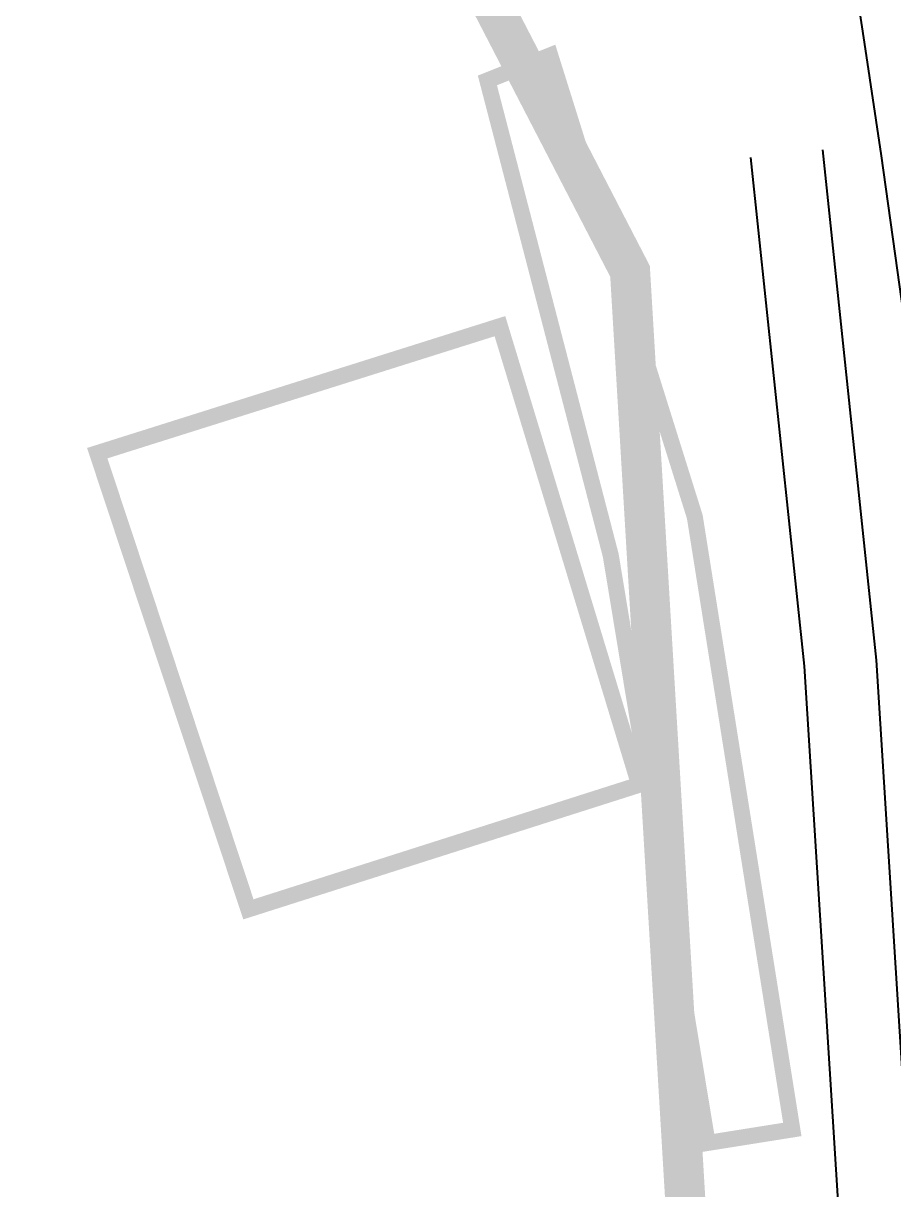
# Model space of a CAD drawing. Header units: metres. Extents: x 561401 to 594056, y 8460144 to 8508504.
# Drawn here: x 572898.53 to 572909.36, y 8476601.12 to 8476615.64 of the extents above; entities that cross this region are included whole.
import ezdxf

# ---------------------------------------------------------------- set-up
doc = ezdxf.new("R2010")
doc.units = ezdxf.units.M
for name, color, linetype in [('1.1. DERECHO DE VIA', 230, 'Continuous'), ('1.1. VIA EXISTENTE', 252, 'Continuous'), ('1.7 MURO DE ADOBE', 8, 'Continuous')]:
    doc.layers.add(name, color=color, linetype=linetype)
doc.layers.add('1.5 POLIGONO VIVIENDA', color=2, linetype='Continuous', lineweight=18)

msp = doc.modelspace()

# ---------------------------------------------------------------- linework, layer by layer
at = {"layer": '1.1. DERECHO DE VIA', "color": 230, "linetype": 'Continuous', "lineweight": 40, "ltscale": 0.2, "const_width": 0.5}
msp.add_lwpolyline([(572754.667, 8476392.248), (572772.304, 8476394.907), (572794.371, 8476393.212), (572813.176, 8476399.984), (572830.9, 8476409.146), (572846.511, 8476421.648), (572861.95, 8476434.34), (572874.91, 8476449.179), (572878.139, 8476468.614), (572873.433, 8476488.05), (572869.239, 8476507.601), (572865.249, 8476528.571), (572876.365, 8476544.537), (572889.821, 8476559.334), (572901.679, 8476575.158), (572907.186, 8476593.985), (572906.082, 8476612.556), (572896.243, 8476631.589), (572887.211, 8476649.29), (572876.143, 8476665.948), (572867.438, 8476683.797), (572859.869, 8476702.294), (572859.776, 8476714.566), (572856.629, 8476729.924)], dxfattribs=at)
at = {"layer": '1.1. VIA EXISTENTE', "color": 253, "linetype": 'Continuous', "lineweight": 40, "ltscale": 0.2, "true_color": 0x84a4a6}
for points in [[(572906.616, 8476627.965), (572906.876, 8476626.87), (572907.131, 8476625.746), (572907.381, 8476624.584), (572907.627, 8476623.378), (572907.868, 8476622.13), (572908.104, 8476620.845), (572908.336, 8476619.527), (572908.562, 8476618.178), (572908.783, 8476616.804), (572908.997, 8476615.408), (572909.206, 8476613.995), (572909.408, 8476612.569), (572909.604, 8476611.143), (572909.791, 8476609.728), (572909.971, 8476608.339), (572910.143, 8476606.987), (572910.305, 8476605.686), (572910.457, 8476604.448), (572910.599, 8476603.287), (572910.731, 8476602.21), (572910.851, 8476601.212), (572910.96, 8476600.28)], [(572908.475, 8476614.067), (572909.146, 8476607.716), (572909.726, 8476598.488), (572910.095, 8476591.247), (572909.146, 8476582.758), (572906.189, 8476574.409), (572902.918, 8476569.137), (572898.114, 8476563.113), (572891.093, 8476557.25), (572887.347, 8476554.772), (572882.86, 8476550.65), (572879.112, 8476545.688), (572874.625, 8476539.14), (572872.04, 8476530.059), (572872.496, 8476519.246), (572873.846, 8476508.589), (572878.154, 8476488.545), (572881.811, 8476478.801), (572884.655, 8476468.379), (572884.249, 8476456.063), (572882.894, 8476449.702), (572875.304, 8476438.973), (572867.042, 8476431.529), (572836.694, 8476407.673)], [(572907.58, 8476613.972), (572908.249, 8476607.64), (572908.828, 8476598.437), (572909.193, 8476591.274), (572908.263, 8476582.961), (572905.373, 8476574.801), (572902.181, 8476569.656), (572897.468, 8476563.745), (572890.555, 8476557.973), (572886.791, 8476555.483), (572882.191, 8476551.258), (572878.381, 8476546.214), (572873.8, 8476539.528), (572871.134, 8476530.166), (572871.599, 8476519.171), (572872.958, 8476508.438), (572877.288, 8476488.291), (572880.954, 8476478.523), (572883.751, 8476468.273), (572883.352, 8476456.172), (572882.053, 8476450.071), (572874.627, 8476439.574), (572866.462, 8476432.218), (572836.137, 8476408.381)]]:
    msp.add_lwpolyline(points, dxfattribs=at)
at = {"layer": '1.5 POLIGONO VIVIENDA', "color": 64, "linetype": 'Continuous', "lineweight": -3, "const_width": 0.2}
msp.add_lwpolyline([(572899.452, 8476610.292), (572901.333, 8476604.613), (572906.196, 8476606.164), (572904.463, 8476611.873)], close=True, dxfattribs=at)
at = {"layer": '1.7 MURO DE ADOBE', "color": 64, "linetype": 'Continuous', "lineweight": -3, "const_width": 0.2}
msp.add_lwpolyline([(572904.307, 8476614.932), (572905.089, 8476615.244), (572906.888, 8476609.499), (572908.101, 8476601.873), (572907.047, 8476601.705), (572905.842, 8476609.019), (572904.307, 8476614.932)], dxfattribs=at)

doc.saveas('drawing.dxf')
